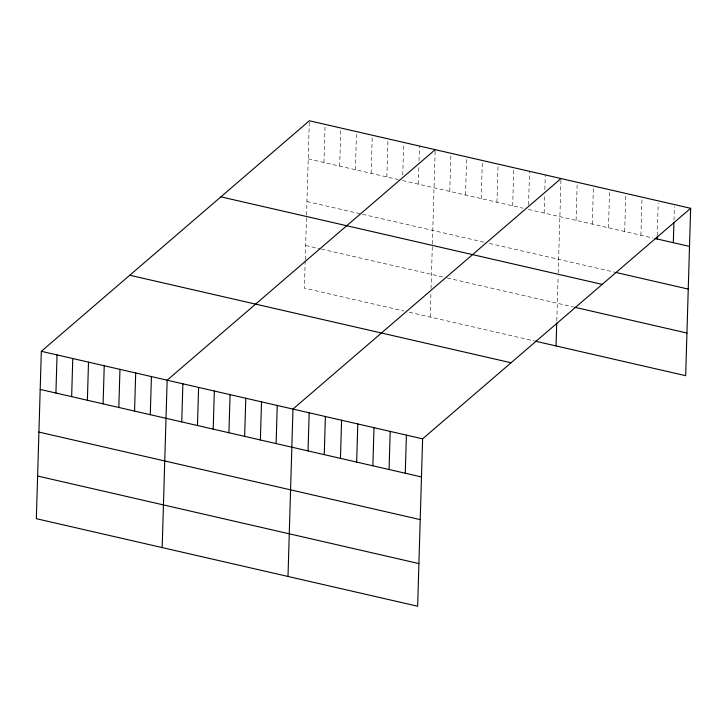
<?xml version="1.0" encoding="UTF-8"?>
<svg xmlns="http://www.w3.org/2000/svg" width="727" height="727" viewBox="0 0 727 727"><rect width="100%" height="100%" fill="white"/><g stroke="black" fill="none" stroke-linecap="round" stroke-linejoin="round"><path stroke-width="0.55" stroke-dasharray="3.63 2.73" d="M305.195 260.811L304.386 288.156L404.003 311.029M305.231 259.712L306.521 216.192M306.558 215.065L309.32 121.891M323.951 162.494L325.087 124.381M339.682 166.101L340.809 127.988M355.412 169.718L356.539 131.605M371.133 173.326L372.269 135.213M386.864 176.934L388 138.821M402.758 174.943L403.658 144.673M418.325 184.158L418.852 166.219M419.025 160.622L419.452 146.045M430.211 317.045L430.929 292.981M431.056 288.601L432.347 245.081M432.383 243.954L435.182 149.653M449.777 191.383L450.913 153.27M465.507 194.99L466.643 156.878M481.238 198.598L482.364 160.485M496.968 202.215L498.095 164.102M512.689 205.823L513.825 167.71M528.556 204.95L529.556 171.318M544.15 213.047L544.714 193.991M544.85 189.502L545.277 174.934M556.791 320.771L558.109 276.224M558.209 272.843L561.008 178.542M576.084 220.381L577.211 182.259M592.287 224.098L593.423 185.985M608.49 227.815L609.626 189.702M624.702 231.54L625.829 193.427M640.905 235.257L642.032 197.144M657.208 235.612L658.171 203.106M673.984 220.281L674.374 206.831M308.221 158.886L398.396 179.587M402.594 180.55L523.176 208.231M528.42 209.431L652.791 237.983M306.958 201.543L361.483 214.056M362.528 214.301L484.164 242.227M489.407 243.427L614.788 272.216M305.658 245.499L320.334 248.87M321.379 249.107L446.16 277.75M447.205 277.996L573.512 306.994M409.246 312.228L534.018 340.872"/><path stroke-width="1.09" d="M41.321 351.305L36.35 518.696L417.643 606.227L422.614 438.844L690.65 208.304L309.357 120.773L41.321 351.305L422.614 438.844M55.915 393.034L57.042 354.921M71.646 396.642L72.773 358.529M87.376 400.25L88.503 362.137M103.098 403.867L104.234 365.754M118.828 407.474L119.964 369.361M134.559 411.082L135.685 372.969M150.289 414.699L151.416 376.586M162.176 547.585L167.146 380.194L435.182 149.653M181.741 421.924L182.877 383.801M197.471 425.531L198.598 387.418M213.202 429.139L214.329 391.026M228.923 432.756L230.059 394.643M244.654 436.364L245.79 398.251M260.384 439.971L261.52 401.858M276.115 443.588L277.241 405.475M288.001 576.466L292.972 409.083L561.008 178.542M308.048 450.913L309.175 412.8M324.251 454.639L325.378 416.526M340.454 458.355L341.59 420.242M356.657 462.072L357.793 423.959M372.869 465.798L373.996 427.685M389.072 469.515L390.199 431.402M405.275 473.241L406.411 435.128M556.046 345.934L556.728 322.961M657.108 238.974L657.172 236.738M673.311 242.7L673.911 222.517M690.65 208.304L685.679 375.695L535.072 341.117M654.945 238.483L689.523 246.417M615.869 272.461L688.251 289.082M220.899 196.844L602.201 284.384M574.594 307.239L686.951 333.03M129.769 275.233L511.063 362.764M40.185 389.418L421.478 476.957M38.922 432.083L420.215 519.614M37.613 476.031L418.906 563.57"/></g></svg>
